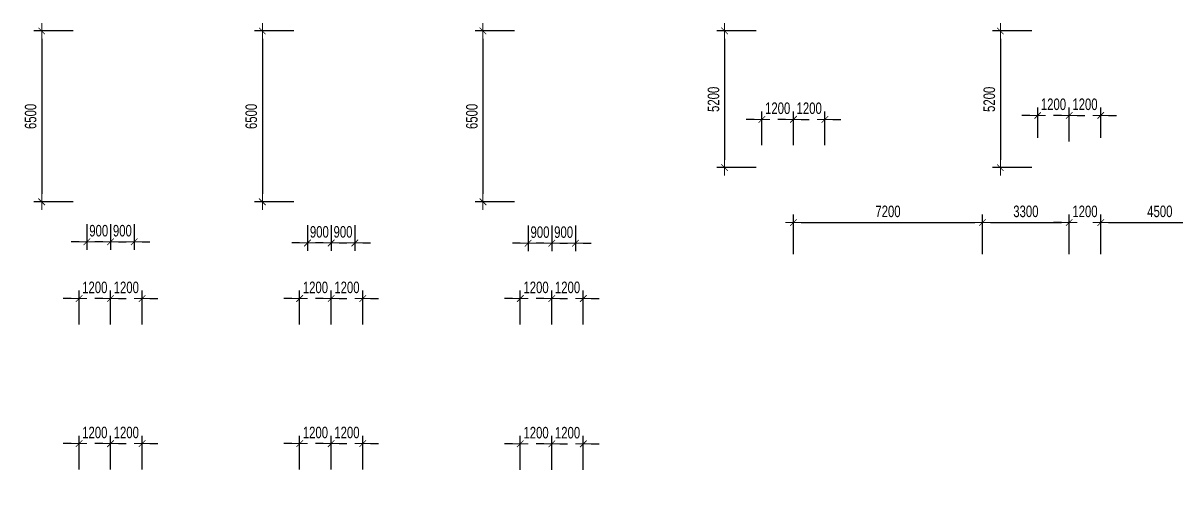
# Model space of a CAD drawing. Header units: millimetres. Extents: x -270655 to 676466, y -1281 to 105022.
# Drawn here: x 5870 to 49801, y 72707 to 90200 of the extents above; entities that cross this region are included whole.
import ezdxf

# ---------------------------------------------------------------- set-up
doc = ezdxf.new("R2010")
doc.units = ezdxf.units.MM
doc.layers.get('Defpoints').update_dxf_attribs({"color": 151, "lineweight": 9})
doc.layers.add('00-TT.PilePoint', color=3, linetype='Continuous')
doc.layers.add('NDC_S_DIM', color=1, linetype='Continuous', lineweight=15)
doc.styles.add('NDC_DIM', font='', dxfattribs={"width": 0.75})
doc.styles.get('NDC_DIM').set_extended_font_data('Dotum')
doc.dimstyles.new('NDC_dim_200', dxfattribs={"dimscale": 200, "dimtxt": 2.2, "dimasz": 1.5, "dimexe": 1.5, "dimexo": 2.5, "dimgap": 1, "dimtad": 1, "dimdec": 0, "dimzin": 0, "dimdsep": 46, "dimtxsty": 'NDC_DIM', "dimblk": 'DIMMARK', "dimcen": 0.09, "dimdle": 1.2, "dimclrd": 1, "dimclre": 1, "dimclrt": 3, "dimadec": 0, "dimazin": 0, "dimtfac": 1, "dimtdec": 0, "dimtix": 1, "dimtofl": 0, "dimtmove": 0, "dimatfit": 3, "dimfxl": 6, "dimfxlon": 1, "dimtolj": 1, "dimtzin": 0, "dimarcsym": 0})

# ---------------------------------------------------------------- blocks, each defined once
blk = doc.blocks.new('DIMMARK')
at = {"layer": 'NDC_S_DIM', "color": 1}
blk.add_line((-1.5, 0), (1, 0), dxfattribs=at)
at = {"layer": 'NDC_S_DIM', "color": 2, "const_width": 0.1}
blk.add_lwpolyline([(-0.42, -0.42), (0.42, 0.42)], dxfattribs=at)
blk = doc.blocks.new('*D300')
at = {"layer": 'Defpoints', "color": 0, "transparency": 16777216}
for p in [(9200, 89900), (6579, 83400), (8300, 83400)]:
    blk.add_point(p, dxfattribs=at)
at = {"layer": 'NDC_S_DIM', "color": 1, "lineweight": -2, "transparency": 16777216}
for p, q in [((7779, 89900), (6279, 89900)), ((6579, 89600), (6579, 83700)), ((7779, 83400), (6279, 83400))]:
    blk.add_line(p, q, dxfattribs=at)
at = {"layer": 'NDC_S_DIM', "color": 1, "lineweight": -2, "transparency": 16777216, "xscale": 300, "yscale": 300, "zscale": 300}
for p, rotation in [((6579, 89900), 90), ((6579, 83400), 270)]:
    blk.add_blockref('DIMMARK', p, dxfattribs=dict(at, rotation=rotation))
at = {"layer": 'NDC_S_DIM', "color": 3, "transparency": 16777216, "insert": (6158, 86650), "char_height": 440, "attachment_point": 5, "rotation": 90, "style": 'NDC_DIM'}
blk.add_mtext('\\A1;6500', dxfattribs=at)
blk = doc.blocks.new('*D298')
at = {"layer": 'Defpoints', "color": 0, "transparency": 16777216}
for p in [(42400, 82613), (35200, 80242), (42400, 78200)]:
    blk.add_point(p, dxfattribs=at)
at = {"layer": 'NDC_S_DIM', "color": 1, "lineweight": -2, "transparency": 16777216}
for p, q in [((35200, 81413), (35200, 82913)), ((35500, 82613), (42100, 82613)), ((42400, 81413), (42400, 82913))]:
    blk.add_line(p, q, dxfattribs=at)
at = {"layer": 'NDC_S_DIM', "color": 1, "lineweight": -2, "transparency": 16777216, "xscale": 300, "yscale": 300, "zscale": 300, "rotation": 180}
blk.add_blockref('DIMMARK', (35200, 82613), dxfattribs=at)
at = {"layer": 'NDC_S_DIM', "color": 1, "lineweight": -2, "transparency": 16777216, "xscale": 300, "yscale": 300, "zscale": 300}
blk.add_blockref('DIMMARK', (42400, 82613), dxfattribs=at)
at = {"layer": 'NDC_S_DIM', "color": 3, "transparency": 16777216, "insert": (38800, 83034), "char_height": 440, "attachment_point": 5, "style": 'NDC_DIM'}
blk.add_mtext('\\A1;7200', dxfattribs=at)
blk = doc.blocks.new('*D299')
at = {"layer": 'Defpoints', "color": 0, "transparency": 16777216}
for p in [(45700, 82613), (42400, 78200), (45700, 78100)]:
    blk.add_point(p, dxfattribs=at)
at = {"layer": 'NDC_S_DIM', "color": 1, "lineweight": -2, "transparency": 16777216}
for p, q in [((42400, 81413), (42400, 82913)), ((42700, 82613), (45400, 82613)), ((45700, 81413), (45700, 82913))]:
    blk.add_line(p, q, dxfattribs=at)
at = {"layer": 'NDC_S_DIM', "color": 1, "lineweight": -2, "transparency": 16777216, "xscale": 300, "yscale": 300, "zscale": 300, "rotation": 180}
blk.add_blockref('DIMMARK', (42400, 82613), dxfattribs=at)
at = {"layer": 'NDC_S_DIM', "color": 1, "lineweight": -2, "transparency": 16777216, "xscale": 300, "yscale": 300, "zscale": 300}
blk.add_blockref('DIMMARK', (45700, 82613), dxfattribs=at)
at = {"layer": 'NDC_S_DIM', "color": 3, "transparency": 16777216, "insert": (44050, 83034), "char_height": 440, "attachment_point": 5, "style": 'NDC_DIM'}
blk.add_mtext('\\A1;3300', dxfattribs=at)
blk = doc.blocks.new('*D283')
at = {"layer": 'Defpoints', "color": 0, "transparency": 16777216}
for p in [(46900, 82613), (45700, 79795), (46900, 78200)]:
    blk.add_point(p, dxfattribs=at)
at = {"layer": 'NDC_S_DIM', "color": 1, "lineweight": -2, "transparency": 16777216}
for p, q in [((45400, 82613), (45100, 82613)), ((45700, 81413), (45700, 82913)), ((46900, 81413), (46900, 82913)), ((47200, 82613), (47500, 82613))]:
    blk.add_line(p, q, dxfattribs=at)
at = {"layer": 'NDC_S_DIM', "color": 1, "lineweight": -2, "transparency": 16777216, "xscale": 300, "yscale": 300, "zscale": 300}
blk.add_blockref('DIMMARK', (45700, 82613), dxfattribs=at)
at = {"layer": 'NDC_S_DIM', "color": 1, "lineweight": -2, "transparency": 16777216, "xscale": 300, "yscale": 300, "zscale": 300, "rotation": 180}
blk.add_blockref('DIMMARK', (46900, 82613), dxfattribs=at)
at = {"layer": 'NDC_S_DIM', "color": 3, "transparency": 16777216, "insert": (46300, 83034), "char_height": 440, "attachment_point": 5, "style": 'NDC_DIM'}
blk.add_mtext('\\A1;1200', dxfattribs=at)
blk = doc.blocks.new('*D203')
at = {"layer": 'Defpoints', "color": 0, "transparency": 16777216}
for p in [(17600, 89900), (14979, 83400), (16700, 83400)]:
    blk.add_point(p, dxfattribs=at)
at = {"layer": 'NDC_S_DIM', "color": 1, "lineweight": -2, "transparency": 16777216}
for p, q in [((16179, 89900), (14679, 89900)), ((14979, 89600), (14979, 83700)), ((16179, 83400), (14679, 83400))]:
    blk.add_line(p, q, dxfattribs=at)
at = {"layer": 'NDC_S_DIM', "color": 1, "lineweight": -2, "transparency": 16777216, "xscale": 300, "yscale": 300, "zscale": 300}
for p, rotation in [((14979, 89900), 90), ((14979, 83400), 270)]:
    blk.add_blockref('DIMMARK', p, dxfattribs=dict(at, rotation=rotation))
at = {"layer": 'NDC_S_DIM', "color": 3, "transparency": 16777216, "insert": (14558, 86650), "char_height": 440, "attachment_point": 5, "rotation": 90, "style": 'NDC_DIM'}
blk.add_mtext('\\A1;6500', dxfattribs=at)
blk = doc.blocks.new('*D204')
at = {"layer": 'Defpoints', "color": 0, "transparency": 16777216}
for p in [(26000, 89900), (23379, 83400), (25100, 83400)]:
    blk.add_point(p, dxfattribs=at)
at = {"layer": 'NDC_S_DIM', "color": 1, "lineweight": -2, "transparency": 16777216}
for p, q in [((24579, 89900), (23079, 89900)), ((23379, 89600), (23379, 83700)), ((24579, 83400), (23079, 83400))]:
    blk.add_line(p, q, dxfattribs=at)
at = {"layer": 'NDC_S_DIM', "color": 1, "lineweight": -2, "transparency": 16777216, "xscale": 300, "yscale": 300, "zscale": 300}
for p, rotation in [((23379, 89900), 90), ((23379, 83400), 270)]:
    blk.add_blockref('DIMMARK', p, dxfattribs=dict(at, rotation=rotation))
at = {"layer": 'NDC_S_DIM', "color": 3, "transparency": 16777216, "insert": (22958, 86650), "char_height": 440, "attachment_point": 5, "rotation": 90, "style": 'NDC_DIM'}
blk.add_mtext('\\A1;6500', dxfattribs=at)
blk = doc.blocks.new('*D191')
at = {"layer": 'Defpoints', "color": 0, "transparency": 16777216}
for p in [(35200, 89900), (32579, 84700), (34300, 84700)]:
    blk.add_point(p, dxfattribs=at)
at = {"layer": 'NDC_S_DIM', "color": 1, "lineweight": -2, "transparency": 16777216}
for p, q in [((33779, 89900), (32279, 89900)), ((32579, 89600), (32579, 85000)), ((33779, 84700), (32279, 84700))]:
    blk.add_line(p, q, dxfattribs=at)
at = {"layer": 'NDC_S_DIM', "color": 1, "lineweight": -2, "transparency": 16777216, "xscale": 300, "yscale": 300, "zscale": 300}
for p, rotation in [((32579, 89900), 90), ((32579, 84700), 270)]:
    blk.add_blockref('DIMMARK', p, dxfattribs=dict(at, rotation=rotation))
at = {"layer": 'NDC_S_DIM', "color": 3, "transparency": 16777216, "insert": (32158, 87300), "char_height": 440, "attachment_point": 5, "rotation": 90, "style": 'NDC_DIM'}
blk.add_mtext('\\A1;5200', dxfattribs=at)
blk = doc.blocks.new('*D192')
at = {"layer": 'Defpoints', "color": 0, "transparency": 16777216}
for p in [(45700, 89900), (43079, 84700), (44800, 84700)]:
    blk.add_point(p, dxfattribs=at)
at = {"layer": 'NDC_S_DIM', "color": 1, "lineweight": -2, "transparency": 16777216}
for p, q in [((44279, 89900), (42779, 89900)), ((43079, 89600), (43079, 85000)), ((44279, 84700), (42779, 84700))]:
    blk.add_line(p, q, dxfattribs=at)
at = {"layer": 'NDC_S_DIM', "color": 1, "lineweight": -2, "transparency": 16777216, "xscale": 300, "yscale": 300, "zscale": 300}
for p, rotation in [((43079, 89900), 90), ((43079, 84700), 270)]:
    blk.add_blockref('DIMMARK', p, dxfattribs=dict(at, rotation=rotation))
at = {"layer": 'NDC_S_DIM', "color": 3, "transparency": 16777216, "insert": (42658, 87300), "char_height": 440, "attachment_point": 5, "rotation": 90, "style": 'NDC_DIM'}
blk.add_mtext('\\A1;5200', dxfattribs=at)
blk = doc.blocks.new('*D332')
at = {"layer": 'Defpoints', "color": 0, "transparency": 16777216}
for p in [(45700, 86688), (44500, 85334), (45700, 85200)]:
    blk.add_point(p, dxfattribs=at)
at = {"layer": 'NDC_S_DIM', "color": 1, "lineweight": -2, "transparency": 16777216}
for p, q in [((44500, 85834), (44500, 86988)), ((45700, 85700), (45700, 86988)), ((44200, 86688), (43900, 86688)), ((46000, 86688), (46300, 86688))]:
    blk.add_line(p, q, dxfattribs=at)
at = {"layer": 'NDC_S_DIM', "color": 1, "lineweight": -2, "transparency": 16777216, "xscale": 300, "yscale": 300, "zscale": 300}
blk.add_blockref('DIMMARK', (44500, 86688), dxfattribs=at)
at = {"layer": 'NDC_S_DIM', "color": 1, "lineweight": -2, "transparency": 16777216, "xscale": 300, "yscale": 300, "zscale": 300, "rotation": 180}
blk.add_blockref('DIMMARK', (45700, 86688), dxfattribs=at)
at = {"layer": 'NDC_S_DIM', "color": 3, "transparency": 16777216, "insert": (45100, 87109), "char_height": 440, "attachment_point": 5, "style": 'NDC_DIM'}
blk.add_mtext('\\A1;1200', dxfattribs=at)
blk = doc.blocks.new('*D333')
at = {"layer": 'Defpoints', "color": 0, "transparency": 16777216}
for p in [(46900, 86688), (46900, 85334), (45700, 85200)]:
    blk.add_point(p, dxfattribs=at)
at = {"layer": 'NDC_S_DIM', "color": 1, "lineweight": -2, "transparency": 16777216}
for p, q in [((45700, 85700), (45700, 86988)), ((46900, 85834), (46900, 86988)), ((45400, 86688), (45100, 86688)), ((47200, 86688), (47500, 86688))]:
    blk.add_line(p, q, dxfattribs=at)
at = {"layer": 'NDC_S_DIM', "color": 1, "lineweight": -2, "transparency": 16777216, "xscale": 300, "yscale": 300, "zscale": 300}
blk.add_blockref('DIMMARK', (45700, 86688), dxfattribs=at)
at = {"layer": 'NDC_S_DIM', "color": 1, "lineweight": -2, "transparency": 16777216, "xscale": 300, "yscale": 300, "zscale": 300, "rotation": 180}
blk.add_blockref('DIMMARK', (46900, 86688), dxfattribs=at)
at = {"layer": 'NDC_S_DIM', "color": 3, "transparency": 16777216, "insert": (46300, 87109), "char_height": 440, "attachment_point": 5, "style": 'NDC_DIM'}
blk.add_mtext('\\A1;1200', dxfattribs=at)
blk = doc.blocks.new('*D338')
at = {"layer": 'Defpoints', "color": 0, "transparency": 16777216}
for p in [(9200, 79721), (8000, 78234), (9200, 78234)]:
    blk.add_point(p, dxfattribs=at)
at = {"layer": 'NDC_S_DIM', "color": 1, "lineweight": -2, "transparency": 16777216}
for p, q in [((8000, 78734), (8000, 80021)), ((9200, 78734), (9200, 80021)), ((7700, 79721), (7400, 79721)), ((9500, 79721), (9800, 79721))]:
    blk.add_line(p, q, dxfattribs=at)
at = {"layer": 'NDC_S_DIM', "color": 1, "lineweight": -2, "transparency": 16777216, "xscale": 300, "yscale": 300, "zscale": 300}
blk.add_blockref('DIMMARK', (8000, 79721), dxfattribs=at)
at = {"layer": 'NDC_S_DIM', "color": 1, "lineweight": -2, "transparency": 16777216, "xscale": 300, "yscale": 300, "zscale": 300, "rotation": 180}
blk.add_blockref('DIMMARK', (9200, 79721), dxfattribs=at)
at = {"layer": 'NDC_S_DIM', "color": 3, "transparency": 16777216, "insert": (8600, 80142), "char_height": 440, "attachment_point": 5, "style": 'NDC_DIM'}
blk.add_mtext('\\A1;1200', dxfattribs=at)
blk = doc.blocks.new('*D339')
at = {"layer": 'Defpoints', "color": 0, "transparency": 16777216}
for p in [(10400, 79721), (9200, 78234), (10400, 78234)]:
    blk.add_point(p, dxfattribs=at)
at = {"layer": 'NDC_S_DIM', "color": 1, "lineweight": -2, "transparency": 16777216}
for p, q in [((9200, 78734), (9200, 80021)), ((10400, 78734), (10400, 80021)), ((8900, 79721), (8600, 79721)), ((10700, 79721), (11000, 79721))]:
    blk.add_line(p, q, dxfattribs=at)
at = {"layer": 'NDC_S_DIM', "color": 1, "lineweight": -2, "transparency": 16777216, "xscale": 300, "yscale": 300, "zscale": 300}
blk.add_blockref('DIMMARK', (9200, 79721), dxfattribs=at)
at = {"layer": 'NDC_S_DIM', "color": 1, "lineweight": -2, "transparency": 16777216, "xscale": 300, "yscale": 300, "zscale": 300, "rotation": 180}
blk.add_blockref('DIMMARK', (10400, 79721), dxfattribs=at)
at = {"layer": 'NDC_S_DIM', "color": 3, "transparency": 16777216, "insert": (9800, 80142), "char_height": 440, "attachment_point": 5, "style": 'NDC_DIM'}
blk.add_mtext('\\A1;1200', dxfattribs=at)
blk = doc.blocks.new('*D340')
at = {"layer": 'Defpoints', "color": 0, "transparency": 16777216}
for p in [(17600, 79721), (16400, 78234), (17600, 78234)]:
    blk.add_point(p, dxfattribs=at)
at = {"layer": 'NDC_S_DIM', "color": 1, "lineweight": -2, "transparency": 16777216}
for p, q in [((16400, 78734), (16400, 80021)), ((17600, 78734), (17600, 80021)), ((16100, 79721), (15800, 79721)), ((17900, 79721), (18200, 79721))]:
    blk.add_line(p, q, dxfattribs=at)
at = {"layer": 'NDC_S_DIM', "color": 1, "lineweight": -2, "transparency": 16777216, "xscale": 300, "yscale": 300, "zscale": 300}
blk.add_blockref('DIMMARK', (16400, 79721), dxfattribs=at)
at = {"layer": 'NDC_S_DIM', "color": 1, "lineweight": -2, "transparency": 16777216, "xscale": 300, "yscale": 300, "zscale": 300, "rotation": 180}
blk.add_blockref('DIMMARK', (17600, 79721), dxfattribs=at)
at = {"layer": 'NDC_S_DIM', "color": 3, "transparency": 16777216, "insert": (17000, 80142), "char_height": 440, "attachment_point": 5, "style": 'NDC_DIM'}
blk.add_mtext('\\A1;1200', dxfattribs=at)
blk = doc.blocks.new('*D341')
at = {"layer": 'Defpoints', "color": 0, "transparency": 16777216}
for p in [(18800, 79721), (17600, 78234), (18800, 78234)]:
    blk.add_point(p, dxfattribs=at)
at = {"layer": 'NDC_S_DIM', "color": 1, "lineweight": -2, "transparency": 16777216}
for p, q in [((17600, 78734), (17600, 80021)), ((18800, 78734), (18800, 80021)), ((17300, 79721), (17000, 79721)), ((19100, 79721), (19400, 79721))]:
    blk.add_line(p, q, dxfattribs=at)
at = {"layer": 'NDC_S_DIM', "color": 1, "lineweight": -2, "transparency": 16777216, "xscale": 300, "yscale": 300, "zscale": 300}
blk.add_blockref('DIMMARK', (17600, 79721), dxfattribs=at)
at = {"layer": 'NDC_S_DIM', "color": 1, "lineweight": -2, "transparency": 16777216, "xscale": 300, "yscale": 300, "zscale": 300, "rotation": 180}
blk.add_blockref('DIMMARK', (18800, 79721), dxfattribs=at)
at = {"layer": 'NDC_S_DIM', "color": 3, "transparency": 16777216, "insert": (18200, 80142), "char_height": 440, "attachment_point": 5, "style": 'NDC_DIM'}
blk.add_mtext('\\A1;1200', dxfattribs=at)
blk = doc.blocks.new('*D342')
at = {"layer": 'Defpoints', "color": 0, "transparency": 16777216}
for p in [(26000, 79721), (24800, 78234), (26000, 78234)]:
    blk.add_point(p, dxfattribs=at)
at = {"layer": 'NDC_S_DIM', "color": 1, "lineweight": -2, "transparency": 16777216}
for p, q in [((24800, 78734), (24800, 80021)), ((26000, 78734), (26000, 80021)), ((24500, 79721), (24200, 79721)), ((26300, 79721), (26600, 79721))]:
    blk.add_line(p, q, dxfattribs=at)
at = {"layer": 'NDC_S_DIM', "color": 1, "lineweight": -2, "transparency": 16777216, "xscale": 300, "yscale": 300, "zscale": 300}
blk.add_blockref('DIMMARK', (24800, 79721), dxfattribs=at)
at = {"layer": 'NDC_S_DIM', "color": 1, "lineweight": -2, "transparency": 16777216, "xscale": 300, "yscale": 300, "zscale": 300, "rotation": 180}
blk.add_blockref('DIMMARK', (26000, 79721), dxfattribs=at)
at = {"layer": 'NDC_S_DIM', "color": 3, "transparency": 16777216, "insert": (25400, 80142), "char_height": 440, "attachment_point": 5, "style": 'NDC_DIM'}
blk.add_mtext('\\A1;1200', dxfattribs=at)
blk = doc.blocks.new('*D343')
at = {"layer": 'Defpoints', "color": 0, "transparency": 16777216}
for p in [(27200, 79721), (26000, 78234), (27200, 78234)]:
    blk.add_point(p, dxfattribs=at)
at = {"layer": 'NDC_S_DIM', "color": 1, "lineweight": -2, "transparency": 16777216}
for p, q in [((26000, 78734), (26000, 80021)), ((27200, 78734), (27200, 80021)), ((25700, 79721), (25400, 79721)), ((27500, 79721), (27800, 79721))]:
    blk.add_line(p, q, dxfattribs=at)
at = {"layer": 'NDC_S_DIM', "color": 1, "lineweight": -2, "transparency": 16777216, "xscale": 300, "yscale": 300, "zscale": 300}
blk.add_blockref('DIMMARK', (26000, 79721), dxfattribs=at)
at = {"layer": 'NDC_S_DIM', "color": 1, "lineweight": -2, "transparency": 16777216, "xscale": 300, "yscale": 300, "zscale": 300, "rotation": 180}
blk.add_blockref('DIMMARK', (27200, 79721), dxfattribs=at)
at = {"layer": 'NDC_S_DIM', "color": 3, "transparency": 16777216, "insert": (26600, 80142), "char_height": 440, "attachment_point": 5, "style": 'NDC_DIM'}
blk.add_mtext('\\A1;1200', dxfattribs=at)
blk = doc.blocks.new('*D344')
at = {"layer": 'Defpoints', "color": 0, "transparency": 16777216}
for p in [(9200, 74202), (8000, 72714), (9200, 72714)]:
    blk.add_point(p, dxfattribs=at)
at = {"layer": 'NDC_S_DIM', "color": 1, "lineweight": -2, "transparency": 16777216}
for p, q in [((8000, 73214), (8000, 74502)), ((9200, 73214), (9200, 74502)), ((7700, 74202), (7400, 74202)), ((9500, 74202), (9800, 74202))]:
    blk.add_line(p, q, dxfattribs=at)
at = {"layer": 'NDC_S_DIM', "color": 1, "lineweight": -2, "transparency": 16777216, "xscale": 300, "yscale": 300, "zscale": 300}
blk.add_blockref('DIMMARK', (8000, 74202), dxfattribs=at)
at = {"layer": 'NDC_S_DIM', "color": 1, "lineweight": -2, "transparency": 16777216, "xscale": 300, "yscale": 300, "zscale": 300, "rotation": 180}
blk.add_blockref('DIMMARK', (9200, 74202), dxfattribs=at)
at = {"layer": 'NDC_S_DIM', "color": 3, "transparency": 16777216, "insert": (8600, 74622), "char_height": 440, "attachment_point": 5, "style": 'NDC_DIM'}
blk.add_mtext('\\A1;1200', dxfattribs=at)
blk = doc.blocks.new('*D345')
at = {"layer": 'Defpoints', "color": 0, "transparency": 16777216}
for p in [(10400, 74202), (9200, 72714), (10400, 72714)]:
    blk.add_point(p, dxfattribs=at)
at = {"layer": 'NDC_S_DIM', "color": 1, "lineweight": -2, "transparency": 16777216}
for p, q in [((9200, 73214), (9200, 74502)), ((10400, 73214), (10400, 74502)), ((8900, 74202), (8600, 74202)), ((10700, 74202), (11000, 74202))]:
    blk.add_line(p, q, dxfattribs=at)
at = {"layer": 'NDC_S_DIM', "color": 1, "lineweight": -2, "transparency": 16777216, "xscale": 300, "yscale": 300, "zscale": 300}
blk.add_blockref('DIMMARK', (9200, 74202), dxfattribs=at)
at = {"layer": 'NDC_S_DIM', "color": 1, "lineweight": -2, "transparency": 16777216, "xscale": 300, "yscale": 300, "zscale": 300, "rotation": 180}
blk.add_blockref('DIMMARK', (10400, 74202), dxfattribs=at)
at = {"layer": 'NDC_S_DIM', "color": 3, "transparency": 16777216, "insert": (9800, 74622), "char_height": 440, "attachment_point": 5, "style": 'NDC_DIM'}
blk.add_mtext('\\A1;1200', dxfattribs=at)
blk = doc.blocks.new('*D346')
at = {"layer": 'Defpoints', "color": 0, "transparency": 16777216}
for p in [(17600, 74202), (16400, 72714), (17600, 72714)]:
    blk.add_point(p, dxfattribs=at)
at = {"layer": 'NDC_S_DIM', "color": 1, "lineweight": -2, "transparency": 16777216}
for p, q in [((16400, 73214), (16400, 74502)), ((17600, 73214), (17600, 74502)), ((16100, 74202), (15800, 74202)), ((17900, 74202), (18200, 74202))]:
    blk.add_line(p, q, dxfattribs=at)
at = {"layer": 'NDC_S_DIM', "color": 1, "lineweight": -2, "transparency": 16777216, "xscale": 300, "yscale": 300, "zscale": 300}
blk.add_blockref('DIMMARK', (16400, 74202), dxfattribs=at)
at = {"layer": 'NDC_S_DIM', "color": 1, "lineweight": -2, "transparency": 16777216, "xscale": 300, "yscale": 300, "zscale": 300, "rotation": 180}
blk.add_blockref('DIMMARK', (17600, 74202), dxfattribs=at)
at = {"layer": 'NDC_S_DIM', "color": 3, "transparency": 16777216, "insert": (17000, 74622), "char_height": 440, "attachment_point": 5, "style": 'NDC_DIM'}
blk.add_mtext('\\A1;1200', dxfattribs=at)
blk = doc.blocks.new('*D347')
at = {"layer": 'Defpoints', "color": 0, "transparency": 16777216}
for p in [(18800, 74202), (17600, 72714), (18800, 72714)]:
    blk.add_point(p, dxfattribs=at)
at = {"layer": 'NDC_S_DIM', "color": 1, "lineweight": -2, "transparency": 16777216}
for p, q in [((17600, 73214), (17600, 74502)), ((18800, 73214), (18800, 74502)), ((17300, 74202), (17000, 74202)), ((19100, 74202), (19400, 74202))]:
    blk.add_line(p, q, dxfattribs=at)
at = {"layer": 'NDC_S_DIM', "color": 1, "lineweight": -2, "transparency": 16777216, "xscale": 300, "yscale": 300, "zscale": 300}
blk.add_blockref('DIMMARK', (17600, 74202), dxfattribs=at)
at = {"layer": 'NDC_S_DIM', "color": 1, "lineweight": -2, "transparency": 16777216, "xscale": 300, "yscale": 300, "zscale": 300, "rotation": 180}
blk.add_blockref('DIMMARK', (18800, 74202), dxfattribs=at)
at = {"layer": 'NDC_S_DIM', "color": 3, "transparency": 16777216, "insert": (18200, 74622), "char_height": 440, "attachment_point": 5, "style": 'NDC_DIM'}
blk.add_mtext('\\A1;1200', dxfattribs=at)
blk = doc.blocks.new('*D348')
at = {"layer": 'Defpoints', "color": 0, "transparency": 16777216}
for p in [(26000, 74194), (24800, 72707), (26000, 72707)]:
    blk.add_point(p, dxfattribs=at)
at = {"layer": 'NDC_S_DIM', "color": 1, "lineweight": -2, "transparency": 16777216}
for p, q in [((24800, 73207), (24800, 74494)), ((26000, 73207), (26000, 74494)), ((24500, 74194), (24200, 74194)), ((26300, 74194), (26600, 74194))]:
    blk.add_line(p, q, dxfattribs=at)
at = {"layer": 'NDC_S_DIM', "color": 1, "lineweight": -2, "transparency": 16777216, "xscale": 300, "yscale": 300, "zscale": 300}
blk.add_blockref('DIMMARK', (24800, 74194), dxfattribs=at)
at = {"layer": 'NDC_S_DIM', "color": 1, "lineweight": -2, "transparency": 16777216, "xscale": 300, "yscale": 300, "zscale": 300, "rotation": 180}
blk.add_blockref('DIMMARK', (26000, 74194), dxfattribs=at)
at = {"layer": 'NDC_S_DIM', "color": 3, "transparency": 16777216, "insert": (25400, 74615), "char_height": 440, "attachment_point": 5, "style": 'NDC_DIM'}
blk.add_mtext('\\A1;1200', dxfattribs=at)
blk = doc.blocks.new('*D349')
at = {"layer": 'Defpoints', "color": 0, "transparency": 16777216}
for p in [(27200, 74194), (26000, 72707), (27200, 72707)]:
    blk.add_point(p, dxfattribs=at)
at = {"layer": 'NDC_S_DIM', "color": 1, "lineweight": -2, "transparency": 16777216}
for p, q in [((26000, 73207), (26000, 74494)), ((27200, 73207), (27200, 74494)), ((25700, 74194), (25400, 74194)), ((27500, 74194), (27800, 74194))]:
    blk.add_line(p, q, dxfattribs=at)
at = {"layer": 'NDC_S_DIM', "color": 1, "lineweight": -2, "transparency": 16777216, "xscale": 300, "yscale": 300, "zscale": 300}
blk.add_blockref('DIMMARK', (26000, 74194), dxfattribs=at)
at = {"layer": 'NDC_S_DIM', "color": 1, "lineweight": -2, "transparency": 16777216, "xscale": 300, "yscale": 300, "zscale": 300, "rotation": 180}
blk.add_blockref('DIMMARK', (27200, 74194), dxfattribs=at)
at = {"layer": 'NDC_S_DIM', "color": 3, "transparency": 16777216, "insert": (26600, 74615), "char_height": 440, "attachment_point": 5, "style": 'NDC_DIM'}
blk.add_mtext('\\A1;1200', dxfattribs=at)
blk = doc.blocks.new('*D722')
at = {"layer": 'Defpoints', "color": 0, "transparency": 16777216}
for p in [(35200, 86537), (34000, 85050), (35200, 85050)]:
    blk.add_point(p, dxfattribs=at)
at = {"layer": 'NDC_S_DIM', "color": 1, "lineweight": -2, "transparency": 16777216}
for p, q in [((34000, 85550), (34000, 86837)), ((35200, 85550), (35200, 86837)), ((33700, 86537), (33400, 86537)), ((35500, 86537), (35800, 86537))]:
    blk.add_line(p, q, dxfattribs=at)
at = {"layer": 'NDC_S_DIM', "color": 1, "lineweight": -2, "transparency": 16777216, "xscale": 300, "yscale": 300, "zscale": 300}
blk.add_blockref('DIMMARK', (34000, 86537), dxfattribs=at)
at = {"layer": 'NDC_S_DIM', "color": 1, "lineweight": -2, "transparency": 16777216, "xscale": 300, "yscale": 300, "zscale": 300, "rotation": 180}
blk.add_blockref('DIMMARK', (35200, 86537), dxfattribs=at)
at = {"layer": 'NDC_S_DIM', "color": 3, "transparency": 16777216, "insert": (34600, 86958), "char_height": 440, "attachment_point": 5, "style": 'NDC_DIM'}
blk.add_mtext('\\A1;1200', dxfattribs=at)
blk = doc.blocks.new('*D723')
at = {"layer": 'Defpoints', "color": 0, "transparency": 16777216}
for p in [(36400, 86537), (35200, 85050), (36400, 85050)]:
    blk.add_point(p, dxfattribs=at)
at = {"layer": 'NDC_S_DIM', "color": 1, "lineweight": -2, "transparency": 16777216}
for p, q in [((35200, 85550), (35200, 86837)), ((36400, 85550), (36400, 86837)), ((34900, 86537), (34600, 86537)), ((36700, 86537), (37000, 86537))]:
    blk.add_line(p, q, dxfattribs=at)
at = {"layer": 'NDC_S_DIM', "color": 1, "lineweight": -2, "transparency": 16777216, "xscale": 300, "yscale": 300, "zscale": 300}
blk.add_blockref('DIMMARK', (35200, 86537), dxfattribs=at)
at = {"layer": 'NDC_S_DIM', "color": 1, "lineweight": -2, "transparency": 16777216, "xscale": 300, "yscale": 300, "zscale": 300, "rotation": 180}
blk.add_blockref('DIMMARK', (36400, 86537), dxfattribs=at)
at = {"layer": 'NDC_S_DIM', "color": 3, "transparency": 16777216, "insert": (35800, 86958), "char_height": 440, "attachment_point": 5, "style": 'NDC_DIM'}
blk.add_mtext('\\A1;1200', dxfattribs=at)
blk = doc.blocks.new('*D758')
at = {"layer": 'Defpoints', "color": 0, "transparency": 16777216}
for p in [(51400, 82613), (46900, 81476), (51400, 81476)]:
    blk.add_point(p, dxfattribs=at)
at = {"layer": 'NDC_S_DIM', "color": 1, "lineweight": -2, "transparency": 16777216}
for p, q in [((46900, 81976), (46900, 82913)), ((47200, 82613), (51100, 82613)), ((51400, 81976), (51400, 82913))]:
    blk.add_line(p, q, dxfattribs=at)
at = {"layer": 'NDC_S_DIM', "color": 1, "lineweight": -2, "transparency": 16777216, "xscale": 300, "yscale": 300, "zscale": 300, "rotation": 180}
blk.add_blockref('DIMMARK', (46900, 82613), dxfattribs=at)
at = {"layer": 'NDC_S_DIM', "color": 1, "lineweight": -2, "transparency": 16777216, "xscale": 300, "yscale": 300, "zscale": 300}
blk.add_blockref('DIMMARK', (51400, 82613), dxfattribs=at)
at = {"layer": 'NDC_S_DIM', "color": 3, "transparency": 16777216, "insert": (49150, 83034), "char_height": 440, "attachment_point": 5, "style": 'NDC_DIM'}
blk.add_mtext('\\A1;4500', dxfattribs=at)
blk = doc.blocks.new('*D809')
at = {"layer": '00-TT.PilePoint', "color": 1, "lineweight": -2, "transparency": 16777216}
for p, q in [((8300, 82551), (8300, 81579)), ((9200, 82551), (9200, 81579)), ((8000, 81879), (7700, 81879)), ((9500, 81879), (9800, 81879))]:
    blk.add_line(p, q, dxfattribs=at)
at = {"layer": 'Defpoints', "color": 0, "transparency": 16777216}
for p in [(8300, 83051), (9200, 83051), (9200, 81879)]:
    blk.add_point(p, dxfattribs=at)
at = {"layer": '00-TT.PilePoint', "color": 1, "lineweight": -2, "transparency": 16777216, "xscale": 300, "yscale": 300, "zscale": 300}
blk.add_blockref('DIMMARK', (8300, 81879), dxfattribs=at)
at = {"layer": '00-TT.PilePoint', "color": 1, "lineweight": -2, "transparency": 16777216, "xscale": 300, "yscale": 300, "zscale": 300, "rotation": 180}
blk.add_blockref('DIMMARK', (9200, 81879), dxfattribs=at)
at = {"layer": '00-TT.PilePoint', "color": 3, "transparency": 16777216, "insert": (8750, 82299), "char_height": 440, "attachment_point": 5, "style": 'NDC_DIM'}
blk.add_mtext('\\A1;900', dxfattribs=at)
blk = doc.blocks.new('*D810')
at = {"layer": '00-TT.PilePoint', "color": 1, "lineweight": -2, "transparency": 16777216}
for p, q in [((9200, 82551), (9200, 81579)), ((10100, 82551), (10100, 81579)), ((8900, 81879), (8600, 81879)), ((10400, 81879), (10700, 81879))]:
    blk.add_line(p, q, dxfattribs=at)
at = {"layer": 'Defpoints', "color": 0, "transparency": 16777216}
for p in [(9200, 83051), (10100, 83051), (10100, 81879)]:
    blk.add_point(p, dxfattribs=at)
at = {"layer": '00-TT.PilePoint', "color": 1, "lineweight": -2, "transparency": 16777216, "xscale": 300, "yscale": 300, "zscale": 300}
blk.add_blockref('DIMMARK', (9200, 81879), dxfattribs=at)
at = {"layer": '00-TT.PilePoint', "color": 1, "lineweight": -2, "transparency": 16777216, "xscale": 300, "yscale": 300, "zscale": 300, "rotation": 180}
blk.add_blockref('DIMMARK', (10100, 81879), dxfattribs=at)
at = {"layer": '00-TT.PilePoint', "color": 3, "transparency": 16777216, "insert": (9650, 82299), "char_height": 440, "attachment_point": 5, "style": 'NDC_DIM'}
blk.add_mtext('\\A1;900', dxfattribs=at)
blk = doc.blocks.new('*D811')
at = {"layer": '00-TT.PilePoint', "color": 1, "lineweight": -2, "transparency": 16777216}
for p, q in [((16700, 82507), (16700, 81535)), ((17600, 82507), (17600, 81535)), ((16400, 81835), (16100, 81835)), ((17900, 81835), (18200, 81835))]:
    blk.add_line(p, q, dxfattribs=at)
at = {"layer": 'Defpoints', "color": 0, "transparency": 16777216}
for p in [(16700, 83007), (17600, 83007), (17600, 81835)]:
    blk.add_point(p, dxfattribs=at)
at = {"layer": '00-TT.PilePoint', "color": 1, "lineweight": -2, "transparency": 16777216, "xscale": 300, "yscale": 300, "zscale": 300}
blk.add_blockref('DIMMARK', (16700, 81835), dxfattribs=at)
at = {"layer": '00-TT.PilePoint', "color": 1, "lineweight": -2, "transparency": 16777216, "xscale": 300, "yscale": 300, "zscale": 300, "rotation": 180}
blk.add_blockref('DIMMARK', (17600, 81835), dxfattribs=at)
at = {"layer": '00-TT.PilePoint', "color": 3, "transparency": 16777216, "insert": (17150, 82255), "char_height": 440, "attachment_point": 5, "style": 'NDC_DIM'}
blk.add_mtext('\\A1;900', dxfattribs=at)
blk = doc.blocks.new('*D812')
at = {"layer": '00-TT.PilePoint', "color": 1, "lineweight": -2, "transparency": 16777216}
for p, q in [((17600, 82507), (17600, 81535)), ((18500, 82507), (18500, 81535)), ((17300, 81835), (17000, 81835)), ((18800, 81835), (19100, 81835))]:
    blk.add_line(p, q, dxfattribs=at)
at = {"layer": 'Defpoints', "color": 0, "transparency": 16777216}
for p in [(17600, 83007), (18500, 83007), (18500, 81835)]:
    blk.add_point(p, dxfattribs=at)
at = {"layer": '00-TT.PilePoint', "color": 1, "lineweight": -2, "transparency": 16777216, "xscale": 300, "yscale": 300, "zscale": 300}
blk.add_blockref('DIMMARK', (17600, 81835), dxfattribs=at)
at = {"layer": '00-TT.PilePoint', "color": 1, "lineweight": -2, "transparency": 16777216, "xscale": 300, "yscale": 300, "zscale": 300, "rotation": 180}
blk.add_blockref('DIMMARK', (18500, 81835), dxfattribs=at)
at = {"layer": '00-TT.PilePoint', "color": 3, "transparency": 16777216, "insert": (18050, 82255), "char_height": 440, "attachment_point": 5, "style": 'NDC_DIM'}
blk.add_mtext('\\A1;900', dxfattribs=at)
blk = doc.blocks.new('*D813')
at = {"layer": '00-TT.PilePoint', "color": 1, "lineweight": -2, "transparency": 16777216}
for p, q in [((25100, 82496), (25100, 81524)), ((26000, 82496), (26000, 81524)), ((24800, 81824), (24500, 81824)), ((26300, 81824), (26600, 81824))]:
    blk.add_line(p, q, dxfattribs=at)
at = {"layer": 'Defpoints', "color": 0, "transparency": 16777216}
for p in [(25100, 82996), (26000, 82996), (26000, 81824)]:
    blk.add_point(p, dxfattribs=at)
at = {"layer": '00-TT.PilePoint', "color": 1, "lineweight": -2, "transparency": 16777216, "xscale": 300, "yscale": 300, "zscale": 300}
blk.add_blockref('DIMMARK', (25100, 81824), dxfattribs=at)
at = {"layer": '00-TT.PilePoint', "color": 1, "lineweight": -2, "transparency": 16777216, "xscale": 300, "yscale": 300, "zscale": 300, "rotation": 180}
blk.add_blockref('DIMMARK', (26000, 81824), dxfattribs=at)
at = {"layer": '00-TT.PilePoint', "color": 3, "transparency": 16777216, "insert": (25550, 82244), "char_height": 440, "attachment_point": 5, "style": 'NDC_DIM'}
blk.add_mtext('\\A1;900', dxfattribs=at)
blk = doc.blocks.new('*D814')
at = {"layer": '00-TT.PilePoint', "color": 1, "lineweight": -2, "transparency": 16777216}
for p, q in [((26000, 82496), (26000, 81524)), ((26900, 82496), (26900, 81524)), ((25700, 81824), (25400, 81824)), ((27200, 81824), (27500, 81824))]:
    blk.add_line(p, q, dxfattribs=at)
at = {"layer": 'Defpoints', "color": 0, "transparency": 16777216}
for p in [(26000, 82996), (26900, 82996), (26900, 81824)]:
    blk.add_point(p, dxfattribs=at)
at = {"layer": '00-TT.PilePoint', "color": 1, "lineweight": -2, "transparency": 16777216, "xscale": 300, "yscale": 300, "zscale": 300}
blk.add_blockref('DIMMARK', (26000, 81824), dxfattribs=at)
at = {"layer": '00-TT.PilePoint', "color": 1, "lineweight": -2, "transparency": 16777216, "xscale": 300, "yscale": 300, "zscale": 300, "rotation": 180}
blk.add_blockref('DIMMARK', (26900, 81824), dxfattribs=at)
at = {"layer": '00-TT.PilePoint', "color": 3, "transparency": 16777216, "insert": (26450, 82244), "char_height": 440, "attachment_point": 5, "style": 'NDC_DIM'}
blk.add_mtext('\\A1;900', dxfattribs=at)

msp = doc.modelspace()

# ---------------------------------------------------------------- dimensions: what is measured, and where the dimension line sits
at = {"layer": '00-TT.PilePoint'}
for base, p1, p2, picture, middle in [((9200, 81878.6), (8300, 83050.7), (9200, 83050.7), '*D809', (8750, 82298.9)), ((10100, 81878.6), (9200, 83050.7), (10100, 83050.7), '*D810', (9650, 82298.9)), ((17600, 81834.7), (16700, 83006.8), (17600, 83006.8), '*D811', (17150, 82255)), ((18500, 81834.7), (17600, 83006.8), (18500, 83006.8), '*D812', (18050, 82255)), ((26000, 81823.8), (25100, 82995.9), (26000, 82995.9), '*D813', (25550, 82244.1)), ((26900, 81823.8), (26000, 82995.9), (26900, 82995.9), '*D814', (26450, 82244.1))]:
    dim = msp.add_linear_dim(base=base, p1=p1, p2=p2, dimstyle='NDC_dim_200', dxfattribs=at)
    dim.commit()
    dim.dimension.update_dxf_attribs({"geometry": picture, "text_midpoint": middle})
at = {"layer": 'NDC_S_DIM'}
for base, p1, p2, picture, middle in [((6578.6, 83400), (9200, 89900), (8300, 83400), '*D300', (6158.3, 86650)), ((14978.6, 83400), (17600, 89900), (16700, 83400), '*D203', (14558.3, 86650)), ((23378.6, 83400), (26000, 89900), (25100, 83400), '*D204', (22958.3, 86650)), ((32578.6, 84700.1), (35200, 89900), (34300, 84700.1), '*D191', (32158.3, 87300.1)), ((43078.6, 84700), (45700, 89900), (44800, 84700), '*D192', (42658.3, 87300))]:
    dim = msp.add_linear_dim(base=base, p1=p1, p2=p2, angle=90, dimstyle='NDC_dim_200', dxfattribs=at)
    dim.commit()
    dim.dimension.update_dxf_attribs({"geometry": picture, "text_midpoint": middle})
for base, p1, p2, picture, middle in [((35200, 86537.5), (34000, 85049.6), (35200, 85049.6), '*D722', (34600, 86957.8)), ((36400, 86537.5), (35200, 85049.6), (36400, 85049.6), '*D723', (35800, 86957.8)), ((45700, 86688.2), (44500, 85334.5), (45700, 85200.4), '*D332', (45100, 87108.5)), ((46900, 86688.2), (45700, 85200.4), (46900, 85334.5), '*D333', (46300, 87108.5)), ((51400, 82613.4), (46900, 81476.4), (51400, 81476.4), '*D758', (49150, 83033.7)), ((9200, 79721.5), (8000, 78233.6), (9200, 78233.6), '*D338', (8600, 80141.8)), ((10400, 79721.5), (9200, 78233.6), (10400, 78233.6), '*D339', (9800, 80141.8)), ((17600, 79721.5), (16400, 78233.6), (17600, 78233.6), '*D340', (17000, 80141.8)), ((18800, 79721.5), (17600, 78233.6), (18800, 78233.6), '*D341', (18200, 80141.8)), ((26000, 79721.5), (24800, 78233.6), (26000, 78233.6), '*D342', (25400, 80141.8)), ((27200, 79721.5), (26000, 78233.6), (27200, 78233.6), '*D343', (26600, 80141.8)), ((9200, 74202.1), (8000, 72714.3), (9200, 72714.3), '*D344', (8600, 74622.4)), ((10400, 74202.1), (9200, 72714.3), (10400, 72714.3), '*D345', (9800, 74622.4)), ((17600, 74202.1), (16400, 72714.3), (17600, 72714.3), '*D346', (17000, 74622.4)), ((18800, 74202.1), (17600, 72714.3), (18800, 72714.3), '*D347', (18200, 74622.4)), ((26000, 74194.4), (24800, 72706.6), (26000, 72706.6), '*D348', (25400, 74614.7)), ((27200, 74194.4), (26000, 72706.6), (27200, 72706.6), '*D349', (26600, 74614.7))]:
    dim = msp.add_linear_dim(base=base, p1=p1, p2=p2, dimstyle='NDC_dim_200', dxfattribs=at)
    dim.commit()
    dim.dimension.update_dxf_attribs({"geometry": picture, "text_midpoint": middle})
for base, p1, p2, picture, middle in [((42400, 82613.4), (35200, 80241.6), (42400, 78200), '*D298', (38800, 83033.7)), ((45700, 82613.4), (42400, 78200), (45700, 78100), '*D299', (44050, 83033.7)), ((46900, 82613.4), (45700, 79795.5), (46900, 78200), '*D283', (46300, 83033.7))]:
    dim = msp.add_linear_dim(base=base, p1=p1, p2=p2, dimstyle='NDC_dim_200', override={"dimtmove": 1}, dxfattribs=at)
    dim.commit()
    dim.dimension.update_dxf_attribs({"geometry": picture, "text_midpoint": middle})

doc.saveas('drawing.dxf')
